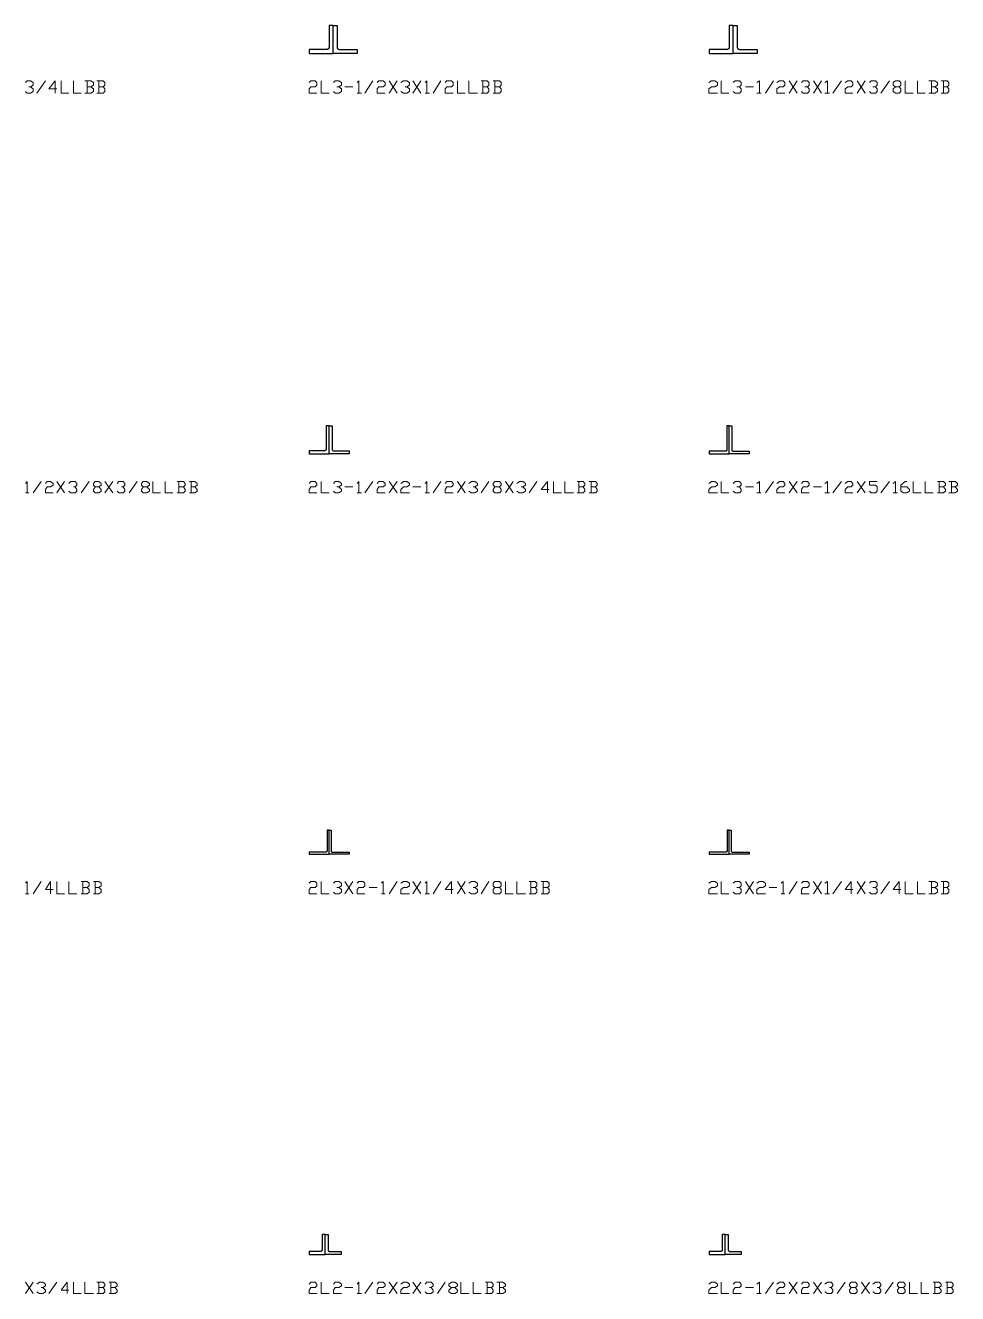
# Model space of a CAD drawing. Header units: inches. Extents: x 0 to 985, y -1555 to 12.
# Drawn here: x 614.6 to 731, y -954.9 to -796.5 of the extents above; entities that cross this region are included whole.
import ezdxf

# ---------------------------------------------------------------- set-up
doc = ezdxf.new("R2010")
doc.units = ezdxf.units.IN
doc.header["$MEASUREMENT"] = 0
doc.layers.add('AISC_STEEL', color=7, linetype='Continuous')

msp = doc.modelspace()

# ---------------------------------------------------------------- linework, layer by layer
at = {"color": 3, "lineweight": 0}
for points in [[(614.56, -803.65), (614.78, -803.43), (615.21, -803.43), (615.54, -803.65), (615.54, -803.98), (615.21, -804.19), (615, -804.19)], [(615.21, -804.19), (615.54, -804.41), (615.54, -804.74), (615.21, -804.96), (614.78, -804.96), (614.56, -804.74)], [(615.98, -804.96), (617.07, -803.43)], [(618.49, -804.41), (617.5, -804.41), (618.27, -803.43), (618.27, -804.96)], [(619.03, -803.43), (619.03, -804.96), (620.01, -804.96)], [(620.56, -803.43), (620.56, -804.96), (621.54, -804.96)], [(622.74, -804.19), (623.07, -803.98), (623.07, -803.65), (622.74, -803.43), (621.98, -803.43)], [(621.98, -804.96), (622.74, -804.96), (623.07, -804.74), (623.07, -804.41), (622.74, -804.19), (622.3, -804.19)], [(622.3, -803.43), (622.3, -804.96)], [(624.27, -804.19), (624.48, -803.98), (624.48, -803.65), (624.27, -803.43), (623.5, -803.43)], [(623.5, -804.96), (624.27, -804.96), (624.48, -804.74), (624.48, -804.41), (624.27, -804.19), (623.72, -804.19)], [(623.72, -803.43), (623.72, -804.96)], [(650, -803.65), (650.22, -803.43), (650.77, -803.43), (650.98, -803.65), (650.98, -803.98), (650.77, -804.19), (650.22, -804.19), (650, -804.41), (650, -804.96), (650.98, -804.96)], [(651.53, -803.43), (651.53, -804.96), (652.51, -804.96)], [(653.06, -803.65), (653.27, -803.43), (653.71, -803.43), (654.04, -803.65), (654.04, -803.98), (653.71, -804.19), (653.49, -804.19)], [(653.71, -804.19), (654.04, -804.41), (654.04, -804.74), (653.71, -804.96), (653.27, -804.96), (653.06, -804.74)], [(654.47, -804.19), (655.45, -804.19)], [(656, -803.65), (656.22, -803.43), (656.22, -804.96)], [(656.98, -804.96), (657.96, -803.43)], [(658.51, -803.65), (658.73, -803.43), (659.27, -803.43), (659.49, -803.65), (659.49, -803.98), (659.27, -804.19), (658.73, -804.19), (658.51, -804.41), (658.51, -804.96), (659.49, -804.96)], [(660.03, -804.96), (661.02, -803.43)], [(660.03, -803.43), (661.02, -804.96)], [(661.45, -803.65), (661.78, -803.43), (662.22, -803.43), (662.54, -803.65), (662.54, -803.98), (662.22, -804.19), (662, -804.19)], [(662.22, -804.19), (662.54, -804.41), (662.54, -804.74), (662.22, -804.96), (661.78, -804.96), (661.45, -804.74)], [(662.98, -804.96), (663.96, -803.43)], [(662.98, -803.43), (663.96, -804.96)], [(664.51, -803.65), (664.72, -803.43), (664.72, -804.96)], [(665.49, -804.96), (666.47, -803.43)], [(667.01, -803.65), (667.23, -803.43), (667.78, -803.43), (668, -803.65), (668, -803.98), (667.78, -804.19), (667.23, -804.19), (667.01, -804.41), (667.01, -804.96), (668, -804.96)], [(668.54, -803.43), (668.54, -804.96), (669.52, -804.96)], [(669.96, -803.43), (669.96, -804.96), (671.05, -804.96)], [(672.25, -804.19), (672.47, -803.98), (672.47, -803.65), (672.25, -803.43), (671.49, -803.43)], [(671.49, -804.96), (672.25, -804.96), (672.47, -804.74), (672.47, -804.41), (672.25, -804.19), (671.7, -804.19)], [(671.7, -803.43), (671.7, -804.96)], [(673.78, -804.19), (673.99, -803.98), (673.99, -803.65), (673.78, -803.43), (673.01, -803.43)], [(673.01, -804.96), (673.78, -804.96), (673.99, -804.74), (673.99, -804.41), (673.78, -804.19), (673.23, -804.19)], [(673.23, -803.43), (673.23, -804.96)], [(699.95, -803.65), (700.27, -803.43), (700.71, -803.43), (701.04, -803.65), (701.04, -803.98), (700.71, -804.19), (700.27, -804.19), (699.95, -804.41), (699.95, -804.96), (701.04, -804.96)], [(701.47, -803.43), (701.47, -804.96), (702.46, -804.96)], [(703, -803.65), (703.22, -803.43), (703.76, -803.43), (703.98, -803.65), (703.98, -803.98), (703.76, -804.19), (703.44, -804.19)], [(703.76, -804.19), (703.98, -804.41), (703.98, -804.74), (703.76, -804.96), (703.22, -804.96), (703, -804.74)], [(704.53, -804.19), (705.51, -804.19)], [(705.95, -803.65), (706.27, -803.43), (706.27, -804.96)], [(707.04, -804.96), (708.02, -803.43)], [(708.45, -803.65), (708.78, -803.43), (709.22, -803.43), (709.44, -803.65), (709.44, -803.98), (709.22, -804.19), (708.78, -804.19), (708.45, -804.41), (708.45, -804.96), (709.44, -804.96)], [(709.98, -804.96), (710.96, -803.43)], [(709.98, -803.43), (710.96, -804.96)], [(711.51, -803.65), (711.73, -803.43), (712.27, -803.43), (712.49, -803.65), (712.49, -803.98), (712.27, -804.19), (711.94, -804.19)], [(712.27, -804.19), (712.49, -804.41), (712.49, -804.74), (712.27, -804.96), (711.73, -804.96), (711.51, -804.74)], [(713.03, -804.96), (714.02, -803.43)], [(713.03, -803.43), (714.02, -804.96)], [(714.45, -803.65), (714.78, -803.43), (714.78, -804.96)], [(715.43, -804.96), (716.52, -803.43)], [(716.96, -803.65), (717.29, -803.43), (717.72, -803.43), (717.94, -803.65), (717.94, -803.98), (717.72, -804.19), (717.29, -804.19), (716.96, -804.41), (716.96, -804.96), (717.94, -804.96)], [(718.49, -804.96), (719.47, -803.43)], [(718.49, -803.43), (719.47, -804.96)], [(720.01, -803.65), (720.23, -803.43), (720.78, -803.43), (720.99, -803.65), (720.99, -803.98), (720.78, -804.19), (720.45, -804.19)], [(720.78, -804.19), (720.99, -804.41), (720.99, -804.74), (720.78, -804.96), (720.23, -804.96), (720.01, -804.74)], [(721.43, -804.96), (722.52, -803.43)], [(723.72, -804.19), (723.94, -804.41), (723.94, -804.74), (723.72, -804.96), (723.28, -804.96), (722.96, -804.74), (722.96, -804.41), (723.28, -804.19), (723.72, -804.19), (723.94, -803.98), (723.94, -803.65), (723.72, -803.43), (723.28, -803.43), (722.96, -803.65), (722.96, -803.98), (723.28, -804.19)], [(724.48, -803.43), (724.48, -804.96), (725.47, -804.96)], [(726.01, -803.43), (726.01, -804.96), (726.99, -804.96)], [(728.19, -804.19), (728.52, -803.98), (728.52, -803.65), (728.19, -803.43), (727.43, -803.43)], [(727.43, -804.96), (728.19, -804.96), (728.52, -804.74), (728.52, -804.41), (728.19, -804.19), (727.76, -804.19)], [(727.76, -803.43), (727.76, -804.96)], [(729.72, -804.19), (729.94, -803.98), (729.94, -803.65), (729.72, -803.43), (728.96, -803.43)], [(728.96, -804.96), (729.72, -804.96), (729.94, -804.74), (729.94, -804.41), (729.72, -804.19), (729.28, -804.19)], [(729.28, -803.43), (729.28, -804.96)], [(656, -804.96), (656.55, -804.96)], [(664.51, -804.96), (665.05, -804.96)], [(705.95, -804.96), (706.49, -804.96)], [(714.45, -804.96), (715, -804.96)], [(614.56, -853.7), (614.78, -853.48), (614.78, -854.9)], [(615.54, -854.9), (616.52, -853.48)], [(617.07, -853.7), (617.29, -853.48), (617.72, -853.48), (618.05, -853.7), (618.05, -853.92), (617.72, -854.14), (617.29, -854.14), (617.07, -854.47), (617.07, -854.9), (618.05, -854.9)], [(618.49, -854.9), (619.47, -853.48)], [(618.49, -853.48), (619.47, -854.9)], [(620.01, -853.7), (620.23, -853.48), (620.78, -853.48), (620.99, -853.7), (620.99, -853.92), (620.78, -854.14), (620.56, -854.14)], [(621.54, -854.9), (622.52, -853.48)], [(623.72, -854.14), (624.05, -854.47), (624.05, -854.68), (623.72, -854.9), (623.28, -854.9), (623.07, -854.68), (623.07, -854.47), (623.28, -854.14), (623.72, -854.14), (624.05, -853.92), (624.05, -853.7), (623.72, -853.48), (623.28, -853.48), (623.07, -853.7), (623.07, -853.92), (623.28, -854.14)], [(624.48, -854.9), (625.47, -853.48)], [(624.48, -853.48), (625.47, -854.9)], [(626.01, -853.7), (626.23, -853.48), (626.77, -853.48), (626.99, -853.7), (626.99, -853.92), (626.77, -854.14), (626.56, -854.14)], [(627.54, -854.9), (628.52, -853.48)], [(629.72, -854.14), (630.05, -854.47), (630.05, -854.68), (629.72, -854.9), (629.28, -854.9), (629.06, -854.68), (629.06, -854.47), (629.28, -854.14), (629.72, -854.14), (630.05, -853.92), (630.05, -853.7), (629.72, -853.48), (629.28, -853.48), (629.06, -853.7), (629.06, -853.92), (629.28, -854.14)], [(630.48, -853.48), (630.48, -854.9), (631.46, -854.9)], [(632.01, -853.48), (632.01, -854.9), (632.99, -854.9)], [(634.3, -854.14), (634.52, -853.92), (634.52, -853.7), (634.3, -853.48), (633.54, -853.48)], [(633.75, -853.48), (633.75, -854.9)], [(635.72, -854.14), (636.04, -853.92), (636.04, -853.7), (635.72, -853.48), (635.06, -853.48)], [(635.28, -853.48), (635.28, -854.9)], [(650, -853.7), (650.22, -853.48), (650.77, -853.48), (650.98, -853.7), (650.98, -853.92), (650.77, -854.14), (650.22, -854.14), (650, -854.47), (650, -854.9), (650.98, -854.9)], [(651.53, -853.48), (651.53, -854.9), (652.51, -854.9)], [(653.06, -853.7), (653.27, -853.48), (653.71, -853.48), (654.04, -853.7), (654.04, -853.92), (653.71, -854.14), (653.49, -854.14)], [(656, -853.7), (656.22, -853.48), (656.22, -854.9)], [(656.98, -854.9), (657.96, -853.48)], [(658.51, -853.7), (658.73, -853.48), (659.27, -853.48), (659.49, -853.7), (659.49, -853.92), (659.27, -854.14), (658.73, -854.14), (658.51, -854.47), (658.51, -854.9), (659.49, -854.9)], [(660.03, -854.9), (661.02, -853.48)], [(660.03, -853.48), (661.02, -854.9)], [(661.45, -853.7), (661.78, -853.48), (662.22, -853.48), (662.54, -853.7), (662.54, -853.92), (662.22, -854.14), (661.78, -854.14), (661.45, -854.47), (661.45, -854.9), (662.54, -854.9)], [(664.51, -853.7), (664.72, -853.48), (664.72, -854.9)], [(665.49, -854.9), (666.47, -853.48)], [(667.01, -853.7), (667.23, -853.48), (667.78, -853.48), (668, -853.7), (668, -853.92), (667.78, -854.14), (667.23, -854.14), (667.01, -854.47), (667.01, -854.9), (668, -854.9)], [(668.54, -854.9), (669.52, -853.48)], [(668.54, -853.48), (669.52, -854.9)], [(669.96, -853.7), (670.29, -853.48), (670.72, -853.48), (671.05, -853.7), (671.05, -853.92), (670.72, -854.14), (670.5, -854.14)], [(671.49, -854.9), (672.47, -853.48)], [(673.78, -854.14), (673.99, -854.47), (673.99, -854.68), (673.78, -854.9), (673.23, -854.9), (673.01, -854.68), (673.01, -854.47), (673.23, -854.14), (673.78, -854.14), (673.99, -853.92), (673.99, -853.7), (673.78, -853.48), (673.23, -853.48), (673.01, -853.7), (673.01, -853.92), (673.23, -854.14)], [(674.54, -854.9), (675.52, -853.48)], [(674.54, -853.48), (675.52, -854.9)], [(675.96, -853.7), (676.28, -853.48), (676.72, -853.48), (677.05, -853.7), (677.05, -853.92), (676.72, -854.14), (676.5, -854.14)], [(677.48, -854.9), (678.46, -853.48)], [(679.99, -854.47), (679.01, -854.47), (679.77, -853.48), (679.77, -854.9)], [(680.54, -853.48), (680.54, -854.9), (681.52, -854.9)], [(681.95, -853.48), (681.95, -854.9), (683.04, -854.9)], [(684.24, -854.14), (684.46, -853.92), (684.46, -853.7), (684.24, -853.48), (683.48, -853.48)], [(683.7, -853.48), (683.7, -854.9)], [(685.77, -854.14), (685.99, -853.92), (685.99, -853.7), (685.77, -853.48), (685.01, -853.48)], [(685.23, -853.48), (685.23, -854.9)], [(699.95, -853.7), (700.27, -853.48), (700.71, -853.48), (701.04, -853.7), (701.04, -853.92), (700.71, -854.14), (700.27, -854.14), (699.95, -854.47), (699.95, -854.9), (701.04, -854.9)], [(701.47, -853.48), (701.47, -854.9), (702.46, -854.9)], [(703, -853.7), (703.22, -853.48), (703.76, -853.48), (703.98, -853.7), (703.98, -853.92), (703.76, -854.14), (703.44, -854.14)], [(705.95, -853.7), (706.27, -853.48), (706.27, -854.9)], [(707.04, -854.9), (708.02, -853.48)], [(708.45, -853.7), (708.78, -853.48), (709.22, -853.48), (709.44, -853.7), (709.44, -853.92), (709.22, -854.14), (708.78, -854.14), (708.45, -854.47), (708.45, -854.9), (709.44, -854.9)], [(709.98, -854.9), (710.96, -853.48)], [(709.98, -853.48), (710.96, -854.9)], [(711.51, -853.7), (711.73, -853.48), (712.27, -853.48), (712.49, -853.7), (712.49, -853.92), (712.27, -854.14), (711.73, -854.14), (711.51, -854.47), (711.51, -854.9), (712.49, -854.9)], [(714.45, -853.7), (714.78, -853.48), (714.78, -854.9)], [(715.43, -854.9), (716.52, -853.48)], [(716.96, -853.7), (717.29, -853.48), (717.72, -853.48), (717.94, -853.7), (717.94, -853.92), (717.72, -854.14), (717.29, -854.14), (716.96, -854.47), (716.96, -854.9), (717.94, -854.9)], [(718.49, -854.9), (719.47, -853.48)], [(718.49, -853.48), (719.47, -854.9)], [(720.01, -854.68), (720.23, -854.9), (720.78, -854.9), (720.99, -854.68), (720.99, -854.14), (720.78, -853.92), (720.01, -853.92), (720.01, -853.48), (720.99, -853.48)], [(721.43, -854.9), (722.52, -853.48)], [(722.96, -853.7), (723.28, -853.48), (723.28, -854.9)], [(723.94, -854.14), (724.7, -854.14), (725.03, -854.47), (725.03, -854.68), (724.7, -854.9), (724.27, -854.9), (723.94, -854.68), (723.94, -853.92), (724.48, -853.48), (724.7, -853.48)], [(725.47, -853.48), (725.47, -854.9), (726.45, -854.9)], [(726.99, -853.48), (726.99, -854.9), (727.97, -854.9)], [(729.28, -854.14), (729.5, -853.92), (729.5, -853.7), (729.28, -853.48), (728.52, -853.48)], [(728.74, -853.48), (728.74, -854.9)], [(730.7, -854.14), (731.03, -853.92), (731.03, -853.7), (730.7, -853.48), (729.94, -853.48)], [(730.26, -853.48), (730.26, -854.9)], [(614.56, -854.9), (615, -854.9)], [(620.78, -854.14), (620.99, -854.47), (620.99, -854.68), (620.78, -854.9), (620.23, -854.9), (620.01, -854.68)], [(626.77, -854.14), (626.99, -854.47), (626.99, -854.68), (626.77, -854.9), (626.23, -854.9), (626.01, -854.68)], [(633.54, -854.9), (634.3, -854.9), (634.52, -854.68), (634.52, -854.47), (634.3, -854.14), (633.75, -854.14)], [(635.06, -854.9), (635.72, -854.9), (636.04, -854.68), (636.04, -854.47), (635.72, -854.14), (635.28, -854.14)], [(653.71, -854.14), (654.04, -854.47), (654.04, -854.68), (653.71, -854.9), (653.27, -854.9), (653.06, -854.68)], [(654.47, -854.14), (655.45, -854.14)], [(656, -854.9), (656.55, -854.9)], [(662.98, -854.14), (663.96, -854.14)], [(664.51, -854.9), (665.05, -854.9)], [(670.72, -854.14), (671.05, -854.47), (671.05, -854.68), (670.72, -854.9), (670.29, -854.9), (669.96, -854.68)], [(676.72, -854.14), (677.05, -854.47), (677.05, -854.68), (676.72, -854.9), (676.28, -854.9), (675.96, -854.68)], [(683.48, -854.9), (684.24, -854.9), (684.46, -854.68), (684.46, -854.47), (684.24, -854.14), (683.7, -854.14)], [(685.01, -854.9), (685.77, -854.9), (685.99, -854.68), (685.99, -854.47), (685.77, -854.14), (685.23, -854.14)], [(703.76, -854.14), (703.98, -854.47), (703.98, -854.68), (703.76, -854.9), (703.22, -854.9), (703, -854.68)], [(704.53, -854.14), (705.51, -854.14)], [(705.95, -854.9), (706.49, -854.9)], [(713.03, -854.14), (714.02, -854.14)], [(714.45, -854.9), (715, -854.9)], [(722.96, -854.9), (723.5, -854.9)], [(728.52, -854.9), (729.28, -854.9), (729.5, -854.68), (729.5, -854.47), (729.28, -854.14), (728.74, -854.14)], [(729.94, -854.9), (730.7, -854.9), (731.03, -854.68), (731.03, -854.47), (730.7, -854.14), (730.26, -854.14)], [(614.56, -903.65), (614.78, -903.43), (614.78, -904.96)], [(615.54, -904.96), (616.52, -903.43)], [(618.05, -904.41), (617.07, -904.41), (617.72, -903.43), (617.72, -904.96)], [(618.49, -903.43), (618.49, -904.96), (619.47, -904.96)], [(620.01, -903.43), (620.01, -904.96), (620.99, -904.96)], [(622.3, -904.19), (622.52, -903.98), (622.52, -903.65), (622.3, -903.43), (621.54, -903.43)], [(621.54, -904.96), (622.3, -904.96), (622.52, -904.74), (622.52, -904.41), (622.3, -904.19), (621.76, -904.19)], [(621.76, -903.43), (621.76, -904.96)], [(623.72, -904.19), (624.05, -903.98), (624.05, -903.65), (623.72, -903.43), (623.07, -903.43)], [(623.07, -904.96), (623.72, -904.96), (624.05, -904.74), (624.05, -904.41), (623.72, -904.19), (623.28, -904.19)], [(623.28, -903.43), (623.28, -904.96)], [(650, -903.65), (650.22, -903.43), (650.77, -903.43), (650.98, -903.65), (650.98, -903.98), (650.77, -904.19), (650.22, -904.19), (650, -904.41), (650, -904.96), (650.98, -904.96)], [(651.53, -903.43), (651.53, -904.96), (652.51, -904.96)], [(653.06, -903.65), (653.27, -903.43), (653.71, -903.43), (654.04, -903.65), (654.04, -903.98), (653.71, -904.19), (653.49, -904.19)], [(653.71, -904.19), (654.04, -904.41), (654.04, -904.74), (653.71, -904.96), (653.27, -904.96), (653.06, -904.74)], [(654.47, -904.96), (655.45, -903.43)], [(654.47, -903.43), (655.45, -904.96)], [(656, -903.65), (656.22, -903.43), (656.76, -903.43), (656.98, -903.65), (656.98, -903.98), (656.76, -904.19), (656.22, -904.19), (656, -904.41), (656, -904.96), (656.98, -904.96)], [(657.53, -904.19), (658.51, -904.19)], [(659.05, -903.65), (659.27, -903.43), (659.27, -904.96)], [(660.03, -904.96), (661.02, -903.43)], [(661.45, -903.65), (661.78, -903.43), (662.22, -903.43), (662.54, -903.65), (662.54, -903.98), (662.22, -904.19), (661.78, -904.19), (661.45, -904.41), (661.45, -904.96), (662.54, -904.96)], [(662.98, -904.96), (663.96, -903.43)], [(662.98, -903.43), (663.96, -904.96)], [(664.51, -903.65), (664.72, -903.43), (664.72, -904.96)], [(665.49, -904.96), (666.47, -903.43)], [(668, -904.41), (667.01, -904.41), (667.78, -903.43), (667.78, -904.96)], [(668.54, -904.96), (669.52, -903.43)], [(668.54, -903.43), (669.52, -904.96)], [(669.96, -903.65), (670.29, -903.43), (670.72, -903.43), (671.05, -903.65), (671.05, -903.98), (670.72, -904.19), (670.5, -904.19)], [(670.72, -904.19), (671.05, -904.41), (671.05, -904.74), (670.72, -904.96), (670.29, -904.96), (669.96, -904.74)], [(671.49, -904.96), (672.47, -903.43)], [(673.78, -904.19), (673.99, -904.41), (673.99, -904.74), (673.78, -904.96), (673.23, -904.96), (673.01, -904.74), (673.01, -904.41), (673.23, -904.19), (673.78, -904.19), (673.99, -903.98), (673.99, -903.65), (673.78, -903.43), (673.23, -903.43), (673.01, -903.65), (673.01, -903.98), (673.23, -904.19)], [(674.54, -903.43), (674.54, -904.96), (675.52, -904.96)], [(675.96, -903.43), (675.96, -904.96), (677.05, -904.96)], [(678.25, -904.19), (678.46, -903.98), (678.46, -903.65), (678.25, -903.43), (677.48, -903.43)], [(677.48, -904.96), (678.25, -904.96), (678.46, -904.74), (678.46, -904.41), (678.25, -904.19), (677.7, -904.19)], [(677.7, -903.43), (677.7, -904.96)], [(679.77, -904.19), (679.99, -903.98), (679.99, -903.65), (679.77, -903.43), (679.01, -903.43)], [(679.01, -904.96), (679.77, -904.96), (679.99, -904.74), (679.99, -904.41), (679.77, -904.19), (679.23, -904.19)], [(679.23, -903.43), (679.23, -904.96)], [(699.95, -903.65), (700.27, -903.43), (700.71, -903.43), (701.04, -903.65), (701.04, -903.98), (700.71, -904.19), (700.27, -904.19), (699.95, -904.41), (699.95, -904.96), (701.04, -904.96)], [(701.47, -903.43), (701.47, -904.96), (702.46, -904.96)], [(703, -903.65), (703.22, -903.43), (703.76, -903.43), (703.98, -903.65), (703.98, -903.98), (703.76, -904.19), (703.44, -904.19)], [(703.76, -904.19), (703.98, -904.41), (703.98, -904.74), (703.76, -904.96), (703.22, -904.96), (703, -904.74)], [(704.53, -904.96), (705.51, -903.43)], [(704.53, -903.43), (705.51, -904.96)], [(705.95, -903.65), (706.27, -903.43), (706.71, -903.43), (707.04, -903.65), (707.04, -903.98), (706.71, -904.19), (706.27, -904.19), (705.95, -904.41), (705.95, -904.96), (707.04, -904.96)], [(707.47, -904.19), (708.45, -904.19)], [(709, -903.65), (709.22, -903.43), (709.22, -904.96)], [(709.98, -904.96), (710.96, -903.43)], [(711.51, -903.65), (711.73, -903.43), (712.27, -903.43), (712.49, -903.65), (712.49, -903.98), (712.27, -904.19), (711.73, -904.19), (711.51, -904.41), (711.51, -904.96), (712.49, -904.96)], [(713.03, -904.96), (714.02, -903.43)], [(713.03, -903.43), (714.02, -904.96)], [(714.45, -903.65), (714.78, -903.43), (714.78, -904.96)], [(715.43, -904.96), (716.52, -903.43)], [(717.94, -904.41), (716.96, -904.41), (717.72, -903.43), (717.72, -904.96)], [(718.49, -904.96), (719.47, -903.43)], [(718.49, -903.43), (719.47, -904.96)], [(720.01, -903.65), (720.23, -903.43), (720.78, -903.43), (720.99, -903.65), (720.99, -903.98), (720.78, -904.19), (720.45, -904.19)], [(720.78, -904.19), (720.99, -904.41), (720.99, -904.74), (720.78, -904.96), (720.23, -904.96), (720.01, -904.74)], [(721.43, -904.96), (722.52, -903.43)], [(723.94, -904.41), (722.96, -904.41), (723.72, -903.43), (723.72, -904.96)], [(724.48, -903.43), (724.48, -904.96), (725.47, -904.96)], [(726.01, -903.43), (726.01, -904.96), (726.99, -904.96)], [(728.19, -904.19), (728.52, -903.98), (728.52, -903.65), (728.19, -903.43), (727.43, -903.43)], [(727.43, -904.96), (728.19, -904.96), (728.52, -904.74), (728.52, -904.41), (728.19, -904.19), (727.76, -904.19)], [(727.76, -903.43), (727.76, -904.96)], [(729.72, -904.19), (729.94, -903.98), (729.94, -903.65), (729.72, -903.43), (728.96, -903.43)], [(728.96, -904.96), (729.72, -904.96), (729.94, -904.74), (729.94, -904.41), (729.72, -904.19), (729.28, -904.19)], [(729.28, -903.43), (729.28, -904.96)], [(614.56, -904.96), (615, -904.96)], [(659.05, -904.96), (659.49, -904.96)], [(664.51, -904.96), (665.05, -904.96)], [(709, -904.96), (709.44, -904.96)], [(714.45, -904.96), (715, -904.96)], [(614.56, -954.9), (615.54, -953.49)], [(614.56, -953.49), (615.54, -954.9)], [(615.98, -953.7), (616.31, -953.49), (616.74, -953.49), (617.07, -953.7), (617.07, -953.92), (616.74, -954.14), (616.52, -954.14)], [(617.5, -954.9), (618.49, -953.49)], [(620.01, -954.47), (619.03, -954.47), (619.79, -953.49), (619.79, -954.9)], [(620.56, -953.49), (620.56, -954.9), (621.54, -954.9)], [(621.98, -953.49), (621.98, -954.9), (623.07, -954.9)], [(624.27, -954.14), (624.48, -953.92), (624.48, -953.7), (624.27, -953.49), (623.5, -953.49)], [(623.72, -953.49), (623.72, -954.9)], [(625.79, -954.14), (626.01, -953.92), (626.01, -953.7), (625.79, -953.49), (625.03, -953.49)], [(625.25, -953.49), (625.25, -954.9)], [(650, -953.7), (650.22, -953.49), (650.77, -953.49), (650.98, -953.7), (650.98, -953.92), (650.77, -954.14), (650.22, -954.14), (650, -954.47), (650, -954.9), (650.98, -954.9)], [(651.53, -953.49), (651.53, -954.9), (652.51, -954.9)], [(653.06, -953.7), (653.27, -953.49), (653.71, -953.49), (654.04, -953.7), (654.04, -953.92), (653.71, -954.14), (653.27, -954.14), (653.06, -954.47), (653.06, -954.9), (654.04, -954.9)], [(656, -953.7), (656.22, -953.49), (656.22, -954.9)], [(656.98, -954.9), (657.96, -953.49)], [(658.51, -953.7), (658.73, -953.49), (659.27, -953.49), (659.49, -953.7), (659.49, -953.92), (659.27, -954.14), (658.73, -954.14), (658.51, -954.47), (658.51, -954.9), (659.49, -954.9)], [(660.03, -954.9), (661.02, -953.49)], [(660.03, -953.49), (661.02, -954.9)], [(661.45, -953.7), (661.78, -953.49), (662.22, -953.49), (662.54, -953.7), (662.54, -953.92), (662.22, -954.14), (661.78, -954.14), (661.45, -954.47), (661.45, -954.9), (662.54, -954.9)], [(662.98, -954.9), (663.96, -953.49)], [(662.98, -953.49), (663.96, -954.9)], [(664.51, -953.7), (664.72, -953.49), (665.27, -953.49), (665.49, -953.7), (665.49, -953.92), (665.27, -954.14), (665.05, -954.14)], [(666.03, -954.9), (667.01, -953.49)], [(668.21, -954.14), (668.54, -954.47), (668.54, -954.68), (668.21, -954.9), (667.78, -954.9), (667.45, -954.68), (667.45, -954.47), (667.78, -954.14), (668.21, -954.14), (668.54, -953.92), (668.54, -953.7), (668.21, -953.49), (667.78, -953.49), (667.45, -953.7), (667.45, -953.92), (667.78, -954.14)], [(668.98, -953.49), (668.98, -954.9), (669.96, -954.9)], [(670.5, -953.49), (670.5, -954.9), (671.49, -954.9)], [(672.79, -954.14), (673.01, -953.92), (673.01, -953.7), (672.79, -953.49), (672.03, -953.49)], [(672.25, -953.49), (672.25, -954.9)], [(674.21, -954.14), (674.54, -953.92), (674.54, -953.7), (674.21, -953.49), (673.45, -953.49)], [(673.78, -953.49), (673.78, -954.9)], [(699.95, -953.7), (700.27, -953.49), (700.71, -953.49), (701.04, -953.7), (701.04, -953.92), (700.71, -954.14), (700.27, -954.14), (699.95, -954.47), (699.95, -954.9), (701.04, -954.9)], [(701.47, -953.49), (701.47, -954.9), (702.46, -954.9)], [(703, -953.7), (703.22, -953.49), (703.76, -953.49), (703.98, -953.7), (703.98, -953.92), (703.76, -954.14), (703.22, -954.14), (703, -954.47), (703, -954.9), (703.98, -954.9)], [(705.95, -953.7), (706.27, -953.49), (706.27, -954.9)], [(707.04, -954.9), (708.02, -953.49)], [(708.45, -953.7), (708.78, -953.49), (709.22, -953.49), (709.44, -953.7), (709.44, -953.92), (709.22, -954.14), (708.78, -954.14), (708.45, -954.47), (708.45, -954.9), (709.44, -954.9)], [(709.98, -954.9), (710.96, -953.49)], [(709.98, -953.49), (710.96, -954.9)], [(711.51, -953.7), (711.73, -953.49), (712.27, -953.49), (712.49, -953.7), (712.49, -953.92), (712.27, -954.14), (711.73, -954.14), (711.51, -954.47), (711.51, -954.9), (712.49, -954.9)], [(713.03, -954.9), (714.02, -953.49)], [(713.03, -953.49), (714.02, -954.9)], [(714.45, -953.7), (714.78, -953.49), (715.21, -953.49), (715.43, -953.7), (715.43, -953.92), (715.21, -954.14), (715, -954.14)], [(715.98, -954.9), (716.96, -953.49)], [(718.27, -954.14), (718.49, -954.47), (718.49, -954.68), (718.27, -954.9), (717.72, -954.9), (717.5, -954.68), (717.5, -954.47), (717.72, -954.14), (718.27, -954.14), (718.49, -953.92), (718.49, -953.7), (718.27, -953.49), (717.72, -953.49), (717.5, -953.7), (717.5, -953.92), (717.72, -954.14)], [(719.03, -954.9), (720.01, -953.49)], [(719.03, -953.49), (720.01, -954.9)], [(720.45, -953.7), (720.78, -953.49), (721.21, -953.49), (721.43, -953.7), (721.43, -953.92), (721.21, -954.14), (720.99, -954.14)], [(721.98, -954.9), (722.96, -953.49)], [(724.27, -954.14), (724.48, -954.47), (724.48, -954.68), (724.27, -954.9), (723.72, -954.9), (723.5, -954.68), (723.5, -954.47), (723.72, -954.14), (724.27, -954.14), (724.48, -953.92), (724.48, -953.7), (724.27, -953.49), (723.72, -953.49), (723.5, -953.7), (723.5, -953.92), (723.72, -954.14)], [(725.03, -953.49), (725.03, -954.9), (726.01, -954.9)], [(726.45, -953.49), (726.45, -954.9), (727.43, -954.9)], [(728.74, -954.14), (728.96, -953.92), (728.96, -953.7), (728.74, -953.49), (727.97, -953.49)], [(728.19, -953.49), (728.19, -954.9)], [(730.26, -954.14), (730.48, -953.92), (730.48, -953.7), (730.26, -953.49), (729.5, -953.49)], [(729.72, -953.49), (729.72, -954.9)], [(616.74, -954.14), (617.07, -954.47), (617.07, -954.68), (616.74, -954.9), (616.31, -954.9), (615.98, -954.68)], [(623.5, -954.9), (624.27, -954.9), (624.48, -954.68), (624.48, -954.47), (624.27, -954.14), (623.72, -954.14)], [(625.03, -954.9), (625.79, -954.9), (626.01, -954.68), (626.01, -954.47), (625.79, -954.14), (625.25, -954.14)], [(654.47, -954.14), (655.45, -954.14)], [(656, -954.9), (656.55, -954.9)], [(665.27, -954.14), (665.49, -954.47), (665.49, -954.68), (665.27, -954.9), (664.72, -954.9), (664.51, -954.68)], [(672.03, -954.9), (672.79, -954.9), (673.01, -954.68), (673.01, -954.47), (672.79, -954.14), (672.25, -954.14)], [(673.45, -954.9), (674.21, -954.9), (674.54, -954.68), (674.54, -954.47), (674.21, -954.14), (673.78, -954.14)], [(704.53, -954.14), (705.51, -954.14)], [(705.95, -954.9), (706.49, -954.9)], [(715.21, -954.14), (715.43, -954.47), (715.43, -954.68), (715.21, -954.9), (714.78, -954.9), (714.45, -954.68)], [(721.21, -954.14), (721.43, -954.47), (721.43, -954.68), (721.21, -954.9), (720.78, -954.9), (720.45, -954.68)], [(727.97, -954.9), (728.74, -954.9), (728.96, -954.68), (728.96, -954.47), (728.74, -954.14), (728.19, -954.14)], [(729.5, -954.9), (730.26, -954.9), (730.48, -954.68), (730.48, -954.47), (730.26, -954.14), (729.72, -954.14)]]:
    msp.add_lwpolyline(points, dxfattribs=at)
at = {"layer": 'AISC_STEEL'}
for points in [[(650, -800), (653, -800), (653, -796.5), (652.5, -796.5), (652.5, -799.25), (652.5, -799.28), (652.49, -799.31), (652.49, -799.33), (652.48, -799.36), (652.46, -799.38), (652.45, -799.41), (652.43, -799.43), (652.41, -799.45), (652.38, -799.46), (652.36, -799.48), (652.33, -799.49), (652.31, -799.49), (652.28, -799.5), (652.25, -799.5), (650, -799.5)], [(656, -800), (653, -800), (653, -796.5), (653.5, -796.5), (653.5, -799.25), (653.5, -799.28), (653.51, -799.31), (653.51, -799.33), (653.52, -799.36), (653.54, -799.38), (653.55, -799.41), (653.57, -799.43), (653.59, -799.45), (653.62, -799.46), (653.64, -799.48), (653.67, -799.49), (653.69, -799.49), (653.72, -799.5), (653.75, -799.5), (656, -799.5)], [(700, -800), (703, -800), (703, -796.5), (702.5, -796.5), (702.5, -799.25), (702.5, -799.28), (702.49, -799.31), (702.49, -799.33), (702.48, -799.36), (702.46, -799.38), (702.45, -799.41), (702.43, -799.43), (702.41, -799.45), (702.38, -799.46), (702.36, -799.48), (702.33, -799.49), (702.31, -799.49), (702.28, -799.5), (702.25, -799.5), (700, -799.5)], [(706, -800), (703, -800), (703, -796.5), (703.5, -796.5), (703.5, -799.25), (703.5, -799.28), (703.51, -799.31), (703.51, -799.33), (703.52, -799.36), (703.54, -799.38), (703.55, -799.41), (703.57, -799.43), (703.59, -799.45), (703.62, -799.46), (703.64, -799.48), (703.67, -799.49), (703.69, -799.49), (703.72, -799.5), (703.75, -799.5), (706, -799.5)], [(650, -850), (652.5, -850), (652.5, -846.5), (652.12, -846.5), (652.12, -849.44), (652.12, -849.46), (652.12, -849.49), (652.11, -849.51), (652.1, -849.53), (652.09, -849.55), (652.07, -849.57), (652.05, -849.59), (652.03, -849.6), (652.01, -849.61), (651.99, -849.62), (651.96, -849.62), (651.94, -849.62), (650, -849.62)], [(655, -850), (652.5, -850), (652.5, -846.5), (652.88, -846.5), (652.88, -849.44), (652.88, -849.46), (652.88, -849.49), (652.89, -849.51), (652.9, -849.53), (652.91, -849.55), (652.93, -849.57), (652.95, -849.59), (652.97, -849.6), (652.99, -849.61), (653.01, -849.62), (653.04, -849.62), (653.06, -849.62), (655, -849.62)], [(700, -850), (702.5, -850), (702.5, -846.5), (702.19, -846.5), (702.19, -849.53), (702.19, -849.55), (702.18, -849.57), (702.18, -849.59), (702.17, -849.61), (702.15, -849.63), (702.14, -849.64), (702.13, -849.65), (702.11, -849.67), (702.09, -849.68), (702.07, -849.68), (702.05, -849.69), (702.03, -849.69), (700, -849.69)], [(705, -850), (702.5, -850), (702.5, -846.5), (702.81, -846.5), (702.81, -849.53), (702.81, -849.55), (702.82, -849.57), (702.82, -849.59), (702.83, -849.61), (702.85, -849.63), (702.86, -849.64), (702.87, -849.65), (702.89, -849.67), (702.91, -849.68), (702.93, -849.68), (702.95, -849.69), (702.97, -849.69), (705, -849.69)], [(650, -900), (652.5, -900), (652.5, -897), (652.25, -897), (652.25, -899.62), (652.25, -899.64), (652.25, -899.66), (652.24, -899.67), (652.23, -899.69), (652.22, -899.7), (652.21, -899.71), (652.2, -899.72), (652.19, -899.73), (652.17, -899.74), (652.16, -899.75), (652.14, -899.75), (652.12, -899.75), (650, -899.75)], [(655, -900), (652.5, -900), (652.5, -897), (652.75, -897), (652.75, -899.62), (652.75, -899.64), (652.75, -899.66), (652.76, -899.67), (652.77, -899.69), (652.78, -899.7), (652.79, -899.71), (652.8, -899.72), (652.81, -899.73), (652.83, -899.74), (652.84, -899.75), (652.86, -899.75), (652.88, -899.75), (655, -899.75)], [(700, -900), (702.5, -900), (702.5, -897), (702.25, -897), (702.25, -899.62), (702.25, -899.64), (702.25, -899.66), (702.24, -899.67), (702.23, -899.69), (702.22, -899.7), (702.21, -899.71), (702.2, -899.72), (702.19, -899.73), (702.17, -899.74), (702.16, -899.75), (702.14, -899.75), (702.12, -899.75), (700, -899.75)], [(705, -900), (702.5, -900), (702.5, -897), (702.75, -897), (702.75, -899.62), (702.75, -899.64), (702.75, -899.66), (702.76, -899.67), (702.77, -899.69), (702.78, -899.7), (702.79, -899.71), (702.8, -899.72), (702.81, -899.73), (702.83, -899.74), (702.84, -899.75), (702.86, -899.75), (702.88, -899.75), (705, -899.75)], [(650, -950), (652, -950), (652, -947.5), (651.62, -947.5), (651.62, -949.44), (651.62, -949.46), (651.62, -949.49), (651.61, -949.51), (651.6, -949.53), (651.59, -949.55), (651.57, -949.57), (651.55, -949.59), (651.53, -949.6), (651.51, -949.61), (651.49, -949.62), (651.46, -949.62), (651.44, -949.62), (650, -949.62)], [(654, -950), (652, -950), (652, -947.5), (652.37, -947.5), (652.37, -949.44), (652.38, -949.46), (652.38, -949.49), (652.39, -949.51), (652.4, -949.53), (652.41, -949.55), (652.43, -949.57), (652.45, -949.59), (652.47, -949.6), (652.49, -949.61), (652.51, -949.62), (652.54, -949.62), (652.56, -949.62), (654, -949.62)], [(700, -950), (702, -950), (702, -947.5), (701.62, -947.5), (701.62, -949.44), (701.62, -949.46), (701.62, -949.49), (701.61, -949.51), (701.6, -949.53), (701.59, -949.55), (701.57, -949.57), (701.55, -949.59), (701.53, -949.6), (701.51, -949.61), (701.49, -949.62), (701.46, -949.62), (701.44, -949.62), (700, -949.62)], [(704, -950), (702, -950), (702, -947.5), (702.37, -947.5), (702.37, -949.44), (702.38, -949.46), (702.38, -949.49), (702.39, -949.51), (702.4, -949.53), (702.41, -949.55), (702.43, -949.57), (702.45, -949.59), (702.47, -949.6), (702.49, -949.61), (702.51, -949.62), (702.54, -949.62), (702.56, -949.62), (704, -949.62)]]:
    msp.add_lwpolyline(points, close=True, dxfattribs=at)

doc.saveas('drawing.dxf')
